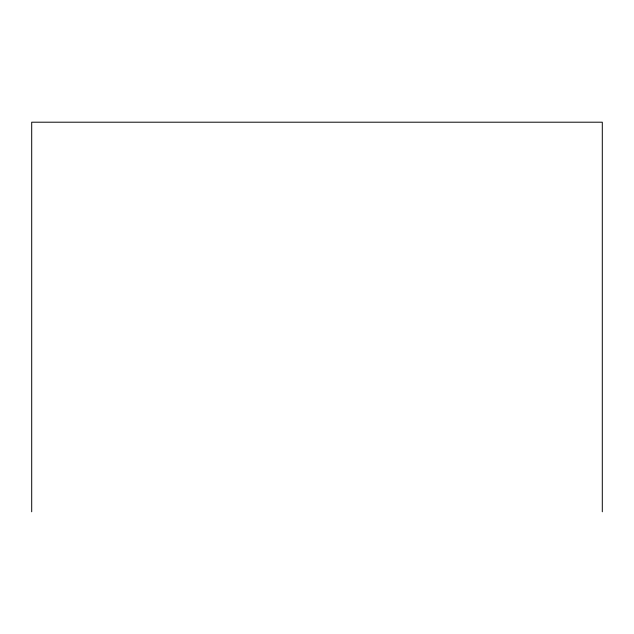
<?xml version="1.0" encoding="UTF-8"?>
<svg xmlns="http://www.w3.org/2000/svg" width="634" height="634" viewBox="0 0 634 634"><rect width="100%" height="100%" fill="white"/><g stroke="black" fill="none" stroke-linecap="round" stroke-linejoin="round"><path stroke-width="0.95" d="M602.3 511.796L602.3 122.203L31.7 122.203L31.7 511.796"/></g></svg>
